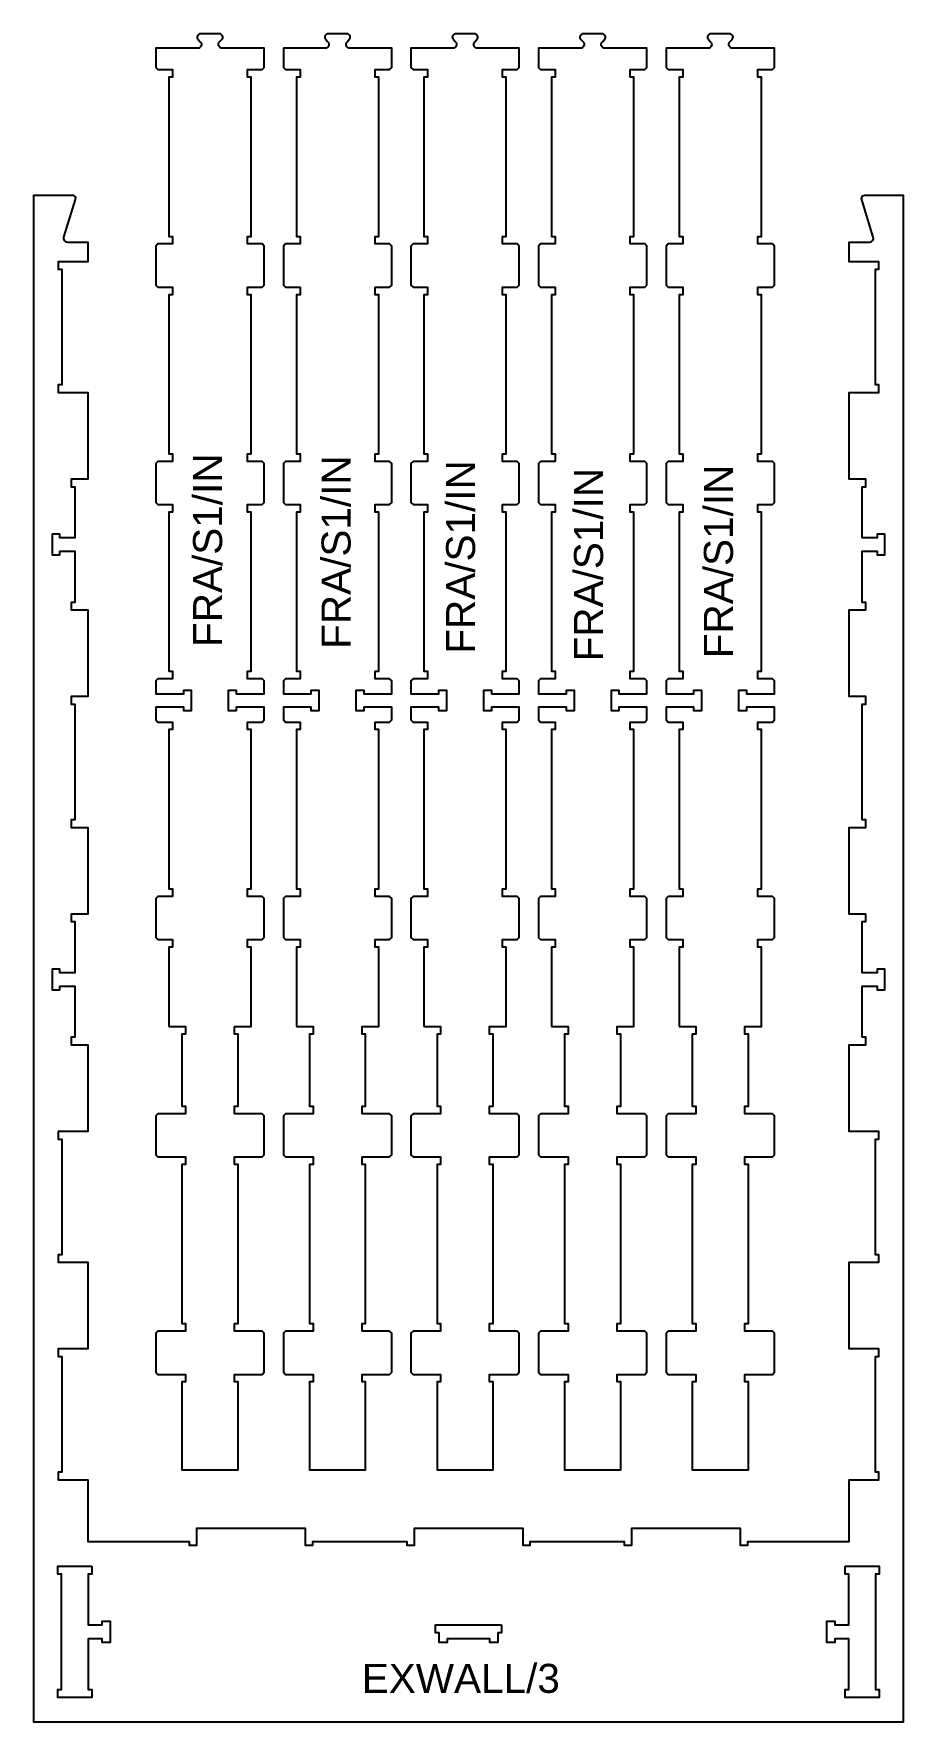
# Model space of a CAD drawing. Header units: millimetres. Extents: x 101 to 1300, y 97 to 2426.
import ezdxf

# ---------------------------------------------------------------- set-up
doc = ezdxf.new("R2010")
doc.units = ezdxf.units.MM
for name, color, linetype, true_color in [('1_ANYTOOL_1MMDEEP_INSIDE', 2, 'Continuous', 0xffff00), ('3_ANYTOOL_CUTTHROUGH_INSID', 4, 'Continuous', 0x00ffff), ('6_ANYTOOL_CUTTHROUGH_OUTSI', 5, 'Continuous', 0x0000ff)]:
    doc.layers.add(name, color=color, linetype=linetype, true_color=true_color)
doc.styles.add('textstyle11', font='standard')
doc.styles.add('textstyle12', font='standard')
doc.styles.add('textstyle13', font='standard')
doc.styles.add('textstyle14', font='standard')
doc.styles.add('textstyle15', font='standard')
doc.styles.add('textstyle16', font='standard')

msp = doc.modelspace()

# ---------------------------------------------------------------- linework, layer by layer
at = {"layer": '3_ANYTOOL_CUTTHROUGH_INSID'}
for points in [[(180.8, 311.8), (180.8, 300.8), (175.8, 300.8), (175.8, 230.8), (194.8, 230.8), (194.8, 235.8), (205.8, 235.8), (205.8, 206.8), (194.8, 206.8), (194.8, 211.8), (175.8, 211.8), (175.8, 141.8), (180.8, 141.8), (180.8, 130.8), (133.8, 130.8), (133.8, 141.8), (138.8, 141.8), (138.8, 300.8), (133.8, 300.8), (133.8, 311.8)], [(1219.8, 311.8), (1266.8, 311.8), (1266.8, 300.8), (1261.8, 300.8), (1261.8, 141.8), (1266.8, 141.8), (1266.8, 130.8), (1219.8, 130.8), (1219.8, 141.8), (1224.8, 141.8), (1224.8, 211.8), (1205.8, 211.8), (1205.8, 206.8), (1194.8, 206.8), (1194.8, 235.8), (1205.8, 235.8), (1205.8, 230.8), (1224.8, 230.8), (1224.8, 300.8), (1219.8, 300.8)], [(745.8, 230.8), (745.8, 219.8), (740.8, 219.8), (740.8, 206.8), (729.8, 206.8), (729.8, 211.8), (670.8, 211.8), (670.8, 206.8), (659.8, 206.8), (659.8, 219.8), (654.8, 219.8), (654.8, 230.8)]]:
    msp.add_lwpolyline(points, close=True, dxfattribs=at)
at = {"layer": '6_ANYTOOL_CUTTHROUGH_OUTSI'}
for points in [[(286.9, 1056.5), (309.9, 1056.5), (309.9, 1046), (304.9, 1046), (304.9, 946.5), (309.9, 946.5), (309.9, 936), (271.8, 936), (268.9, 933.2), (268.9, 879.4), (271.8, 876.5), (309.9, 876.5), (309.9, 866), (304.9, 866), (304.9, 646.5), (309.9, 646.5), (309.9, 636), (271.8, 636), (268.9, 633.2), (268.9, 579.4), (271.8, 576.5), (309.9, 576.5), (309.9, 566), (304.9, 566), (304.9, 445), (382.4, 445), (382.4, 566), (377.4, 566), (377.4, 576.5), (415.5, 576.5), (418.4, 579.4), (418.4, 633.2), (415.5, 636), (377.4, 636), (377.4, 646.5), (382.4, 646.5), (382.4, 866), (377.4, 866), (377.4, 876.5), (415.5, 876.5), (418.4, 879.4), (418.4, 933.2), (415.5, 936), (377.4, 936), (377.4, 946.5), (382.4, 946.5), (382.4, 1046), (377.4, 1046), (377.4, 1056.5), (400.4, 1056.5), (400.4, 1166), (395.4, 1166), (395.4, 1176.5), (415.5, 1176.5), (418.4, 1179.4), (418.4, 1233.2), (415.5, 1236), (395.4, 1236), (395.4, 1246.5), (400.4, 1246.5), (400.4, 1466), (395.4, 1466), (395.4, 1476.5), (415.5, 1476.5), (418.4, 1479.4), (418.4, 1497), (379.9, 1497), (379.9, 1492), (369.4, 1492), (369.4, 1520.5), (379.9, 1520.5), (379.9, 1515.5), (418.4, 1515.5), (418.4, 1533.2), (415.5, 1536), (395.4, 1536), (395.4, 1546.5), (400.4, 1546.5), (400.4, 1766), (395.4, 1766), (395.4, 1776.5), (415.5, 1776.5), (418.4, 1779.4), (418.4, 1833.2), (415.5, 1836), (395.4, 1836), (395.4, 1846.5), (400.4, 1846.5), (400.4, 2066), (395.4, 2066), (395.4, 2076.5), (415.5, 2076.5), (418.4, 2079.4), (418.4, 2133.2), (415.5, 2136), (395.4, 2136), (395.4, 2146.5), (400.4, 2146.5), (400.4, 2366), (395.4, 2366), (395.4, 2376.5), (415.5, 2376.5), (418.4, 2379.4), (418.4, 2406), (360.7, 2406, -0.668179), (357, 2415), (359.9, 2417.9, 0.668179), (356.6, 2426), (330.7, 2426, 0.668179), (327.4, 2417.9), (330.3, 2415, -0.668179), (326.6, 2406), (268.9, 2406), (268.9, 2379.4), (271.8, 2376.5), (291.9, 2376.5), (291.9, 2366), (286.9, 2366), (286.9, 2146.5), (291.9, 2146.5), (291.9, 2136), (271.8, 2136), (268.9, 2133.2), (268.9, 2079.4), (271.8, 2076.5), (291.9, 2076.5), (291.9, 2066), (286.9, 2066), (286.9, 1846.5), (291.9, 1846.5), (291.9, 1836), (271.8, 1836), (268.9, 1833.2), (268.9, 1779.4), (271.8, 1776.5), (291.9, 1776.5), (291.9, 1766), (286.9, 1766), (286.9, 1546.5), (291.9, 1546.5), (291.9, 1536), (271.8, 1536), (268.9, 1533.2), (268.9, 1515.5), (307.4, 1515.5), (307.4, 1520.5), (317.9, 1520.5), (317.9, 1492), (307.4, 1492), (307.4, 1497), (268.9, 1497), (268.9, 1479.4), (271.8, 1476.5), (291.9, 1476.5), (291.9, 1466), (286.9, 1466), (286.9, 1246.5), (291.9, 1246.5), (291.9, 1236), (271.8, 1236), (268.9, 1233.2), (268.9, 1179.4), (271.8, 1176.5), (291.9, 1176.5), (291.9, 1166), (286.9, 1166)], [(462.9, 1056.5), (485.9, 1056.5), (485.9, 1046), (480.9, 1046), (480.9, 946.5), (485.9, 946.5), (485.9, 936), (447.8, 936), (444.9, 933.2), (444.9, 879.4), (447.8, 876.5), (485.9, 876.5), (485.9, 866), (480.9, 866), (480.9, 646.5), (485.9, 646.5), (485.9, 636), (447.8, 636), (444.9, 633.2), (444.9, 579.4), (447.8, 576.5), (485.9, 576.5), (485.9, 566), (480.9, 566), (480.9, 445), (558.4, 445), (558.4, 566), (553.4, 566), (553.4, 576.5), (591.5, 576.5), (594.4, 579.4), (594.4, 633.2), (591.5, 636), (553.4, 636), (553.4, 646.5), (558.4, 646.5), (558.4, 866), (553.4, 866), (553.4, 876.5), (591.5, 876.5), (594.4, 879.4), (594.4, 933.2), (591.5, 936), (553.4, 936), (553.4, 946.5), (558.4, 946.5), (558.4, 1046), (553.4, 1046), (553.4, 1056.5), (576.4, 1056.5), (576.4, 1166), (571.4, 1166), (571.4, 1176.5), (591.5, 1176.5), (594.4, 1179.4), (594.4, 1233.2), (591.5, 1236), (571.4, 1236), (571.4, 1246.5), (576.4, 1246.5), (576.4, 1466), (571.4, 1466), (571.4, 1476.5), (591.5, 1476.5), (594.4, 1479.4), (594.4, 1497), (555.9, 1497), (555.9, 1492), (545.4, 1492), (545.4, 1520.5), (555.9, 1520.5), (555.9, 1515.5), (594.4, 1515.5), (594.4, 1533.2), (591.5, 1536), (571.4, 1536), (571.4, 1546.5), (576.4, 1546.5), (576.4, 1766), (571.4, 1766), (571.4, 1776.5), (591.5, 1776.5), (594.4, 1779.4), (594.4, 1833.2), (591.5, 1836), (571.4, 1836), (571.4, 1846.5), (576.4, 1846.5), (576.4, 2066), (571.4, 2066), (571.4, 2076.5), (591.5, 2076.5), (594.4, 2079.4), (594.4, 2133.2), (591.5, 2136), (571.4, 2136), (571.4, 2146.5), (576.4, 2146.5), (576.4, 2366), (571.4, 2366), (571.4, 2376.5), (591.5, 2376.5), (594.4, 2379.4), (594.4, 2406), (536.7, 2406, -0.668179), (533, 2415), (535.9, 2417.9, 0.668179), (532.6, 2426), (506.7, 2426, 0.668179), (503.4, 2417.9), (506.3, 2415, -0.668179), (502.6, 2406), (444.9, 2406), (444.9, 2379.4), (447.8, 2376.5), (467.9, 2376.5), (467.9, 2366), (462.9, 2366), (462.9, 2146.5), (467.9, 2146.5), (467.9, 2136), (447.8, 2136), (444.9, 2133.2), (444.9, 2079.4), (447.8, 2076.5), (467.9, 2076.5), (467.9, 2066), (462.9, 2066), (462.9, 1846.5), (467.9, 1846.5), (467.9, 1836), (447.8, 1836), (444.9, 1833.2), (444.9, 1779.4), (447.8, 1776.5), (467.9, 1776.5), (467.9, 1766), (462.9, 1766), (462.9, 1546.5), (467.9, 1546.5), (467.9, 1536), (447.8, 1536), (444.9, 1533.2), (444.9, 1515.5), (483.4, 1515.5), (483.4, 1520.5), (493.9, 1520.5), (493.9, 1492), (483.4, 1492), (483.4, 1497), (444.9, 1497), (444.9, 1479.4), (447.8, 1476.5), (467.9, 1476.5), (467.9, 1466), (462.9, 1466), (462.9, 1246.5), (467.9, 1246.5), (467.9, 1236), (447.8, 1236), (444.9, 1233.2), (444.9, 1179.4), (447.8, 1176.5), (467.9, 1176.5), (467.9, 1166), (462.9, 1166)], [(638.9, 1056.5), (661.9, 1056.5), (661.9, 1046), (656.9, 1046), (656.9, 946.5), (661.9, 946.5), (661.9, 936), (623.8, 936), (620.9, 933.2), (620.9, 879.4), (623.8, 876.5), (661.9, 876.5), (661.9, 866), (656.9, 866), (656.9, 646.5), (661.9, 646.5), (661.9, 636), (623.8, 636), (620.9, 633.2), (620.9, 579.4), (623.8, 576.5), (661.9, 576.5), (661.9, 566), (656.9, 566), (656.9, 445), (734.4, 445), (734.4, 566), (729.4, 566), (729.4, 576.5), (767.5, 576.5), (770.4, 579.4), (770.4, 633.2), (767.5, 636), (729.4, 636), (729.4, 646.5), (734.4, 646.5), (734.4, 866), (729.4, 866), (729.4, 876.5), (767.5, 876.5), (770.4, 879.4), (770.4, 933.2), (767.5, 936), (729.4, 936), (729.4, 946.5), (734.4, 946.5), (734.4, 1046), (729.4, 1046), (729.4, 1056.5), (752.4, 1056.5), (752.4, 1166), (747.4, 1166), (747.4, 1176.5), (767.5, 1176.5), (770.4, 1179.4), (770.4, 1233.2), (767.5, 1236), (747.4, 1236), (747.4, 1246.5), (752.4, 1246.5), (752.4, 1466), (747.4, 1466), (747.4, 1476.5), (767.5, 1476.5), (770.4, 1479.4), (770.4, 1497), (731.9, 1497), (731.9, 1492), (721.4, 1492), (721.4, 1520.5), (731.9, 1520.5), (731.9, 1515.5), (770.4, 1515.5), (770.4, 1533.2), (767.5, 1536), (747.4, 1536), (747.4, 1546.5), (752.4, 1546.5), (752.4, 1766), (747.4, 1766), (747.4, 1776.5), (767.5, 1776.5), (770.4, 1779.4), (770.4, 1833.2), (767.5, 1836), (747.4, 1836), (747.4, 1846.5), (752.4, 1846.5), (752.4, 2066), (747.4, 2066), (747.4, 2076.5), (767.5, 2076.5), (770.4, 2079.4), (770.4, 2133.2), (767.5, 2136), (747.4, 2136), (747.4, 2146.5), (752.4, 2146.5), (752.4, 2366), (747.4, 2366), (747.4, 2376.5), (767.5, 2376.5), (770.4, 2379.4), (770.4, 2406), (712.7, 2406, -0.668179), (709, 2415), (711.9, 2417.9, 0.668179), (708.6, 2426), (682.7, 2426, 0.668179), (679.4, 2417.9), (682.3, 2415, -0.668179), (678.6, 2406), (620.9, 2406), (620.9, 2379.4), (623.8, 2376.5), (643.9, 2376.5), (643.9, 2366), (638.9, 2366), (638.9, 2146.5), (643.9, 2146.5), (643.9, 2136), (623.8, 2136), (620.9, 2133.2), (620.9, 2079.4), (623.8, 2076.5), (643.9, 2076.5), (643.9, 2066), (638.9, 2066), (638.9, 1846.5), (643.9, 1846.5), (643.9, 1836), (623.8, 1836), (620.9, 1833.2), (620.9, 1779.4), (623.8, 1776.5), (643.9, 1776.5), (643.9, 1766), (638.9, 1766), (638.9, 1546.5), (643.9, 1546.5), (643.9, 1536), (623.8, 1536), (620.9, 1533.2), (620.9, 1515.5), (659.4, 1515.5), (659.4, 1520.5), (669.9, 1520.5), (669.9, 1492), (659.4, 1492), (659.4, 1497), (620.9, 1497), (620.9, 1479.4), (623.8, 1476.5), (643.9, 1476.5), (643.9, 1466), (638.9, 1466), (638.9, 1246.5), (643.9, 1246.5), (643.9, 1236), (623.8, 1236), (620.9, 1233.2), (620.9, 1179.4), (623.8, 1176.5), (643.9, 1176.5), (643.9, 1166), (638.9, 1166)], [(814.9, 1056.5), (837.9, 1056.5), (837.9, 1046), (832.9, 1046), (832.9, 946.5), (837.9, 946.5), (837.9, 936), (799.8, 936), (796.9, 933.2), (796.9, 879.4), (799.8, 876.5), (837.9, 876.5), (837.9, 866), (832.9, 866), (832.9, 646.5), (837.9, 646.5), (837.9, 636), (799.8, 636), (796.9, 633.2), (796.9, 579.4), (799.8, 576.5), (837.9, 576.5), (837.9, 566), (832.9, 566), (832.9, 445), (910.4, 445), (910.4, 566), (905.4, 566), (905.4, 576.5), (943.5, 576.5), (946.4, 579.4), (946.4, 633.2), (943.5, 636), (905.4, 636), (905.4, 646.5), (910.4, 646.5), (910.4, 866), (905.4, 866), (905.4, 876.5), (943.5, 876.5), (946.4, 879.4), (946.4, 933.2), (943.5, 936), (905.4, 936), (905.4, 946.5), (910.4, 946.5), (910.4, 1046), (905.4, 1046), (905.4, 1056.5), (928.4, 1056.5), (928.4, 1166), (923.4, 1166), (923.4, 1176.5), (943.5, 1176.5), (946.4, 1179.4), (946.4, 1233.2), (943.5, 1236), (923.4, 1236), (923.4, 1246.5), (928.4, 1246.5), (928.4, 1466), (923.4, 1466), (923.4, 1476.5), (943.5, 1476.5), (946.4, 1479.4), (946.4, 1497), (907.9, 1497), (907.9, 1492), (897.4, 1492), (897.4, 1520.5), (907.9, 1520.5), (907.9, 1515.5), (946.4, 1515.5), (946.4, 1533.2), (943.5, 1536), (923.4, 1536), (923.4, 1546.5), (928.4, 1546.5), (928.4, 1766), (923.4, 1766), (923.4, 1776.5), (943.5, 1776.5), (946.4, 1779.4), (946.4, 1833.2), (943.5, 1836), (923.4, 1836), (923.4, 1846.5), (928.4, 1846.5), (928.4, 2066), (923.4, 2066), (923.4, 2076.5), (943.5, 2076.5), (946.4, 2079.4), (946.4, 2133.2), (943.5, 2136), (923.4, 2136), (923.4, 2146.5), (928.4, 2146.5), (928.4, 2366), (923.4, 2366), (923.4, 2376.5), (943.5, 2376.5), (946.4, 2379.4), (946.4, 2406), (888.7, 2406, -0.668179), (885, 2415), (887.9, 2417.9, 0.668179), (884.6, 2426), (858.7, 2426, 0.668179), (855.4, 2417.9), (858.3, 2415, -0.668179), (854.6, 2406), (796.9, 2406), (796.9, 2379.4), (799.8, 2376.5), (819.9, 2376.5), (819.9, 2366), (814.9, 2366), (814.9, 2146.5), (819.9, 2146.5), (819.9, 2136), (799.8, 2136), (796.9, 2133.2), (796.9, 2079.4), (799.8, 2076.5), (819.9, 2076.5), (819.9, 2066), (814.9, 2066), (814.9, 1846.5), (819.9, 1846.5), (819.9, 1836), (799.8, 1836), (796.9, 1833.2), (796.9, 1779.4), (799.8, 1776.5), (819.9, 1776.5), (819.9, 1766), (814.9, 1766), (814.9, 1546.5), (819.9, 1546.5), (819.9, 1536), (799.8, 1536), (796.9, 1533.2), (796.9, 1515.5), (835.4, 1515.5), (835.4, 1520.5), (845.9, 1520.5), (845.9, 1492), (835.4, 1492), (835.4, 1497), (796.9, 1497), (796.9, 1479.4), (799.8, 1476.5), (819.9, 1476.5), (819.9, 1466), (814.9, 1466), (814.9, 1246.5), (819.9, 1246.5), (819.9, 1236), (799.8, 1236), (796.9, 1233.2), (796.9, 1179.4), (799.8, 1176.5), (819.9, 1176.5), (819.9, 1166), (814.9, 1166)], [(990.9, 1056.5), (1013.9, 1056.5), (1013.9, 1046), (1008.9, 1046), (1008.9, 946.5), (1013.9, 946.5), (1013.9, 936), (975.8, 936), (972.9, 933.2), (972.9, 879.4), (975.8, 876.5), (1013.9, 876.5), (1013.9, 866), (1008.9, 866), (1008.9, 646.5), (1013.9, 646.5), (1013.9, 636), (975.8, 636), (972.9, 633.2), (972.9, 579.4), (975.8, 576.5), (1013.9, 576.5), (1013.9, 566), (1008.9, 566), (1008.9, 445), (1086.4, 445), (1086.4, 566), (1081.4, 566), (1081.4, 576.5), (1119.5, 576.5), (1122.4, 579.4), (1122.4, 633.2), (1119.5, 636), (1081.4, 636), (1081.4, 646.5), (1086.4, 646.5), (1086.4, 866), (1081.4, 866), (1081.4, 876.5), (1119.5, 876.5), (1122.4, 879.4), (1122.4, 933.2), (1119.5, 936), (1081.4, 936), (1081.4, 946.5), (1086.4, 946.5), (1086.4, 1046), (1081.4, 1046), (1081.4, 1056.5), (1104.4, 1056.5), (1104.4, 1166), (1099.4, 1166), (1099.4, 1176.5), (1119.5, 1176.5), (1122.4, 1179.4), (1122.4, 1233.2), (1119.5, 1236), (1099.4, 1236), (1099.4, 1246.5), (1104.4, 1246.5), (1104.4, 1466), (1099.4, 1466), (1099.4, 1476.5), (1119.5, 1476.5), (1122.4, 1479.4), (1122.4, 1497), (1083.9, 1497), (1083.9, 1492), (1073.4, 1492), (1073.4, 1520.5), (1083.9, 1520.5), (1083.9, 1515.5), (1122.4, 1515.5), (1122.4, 1533.2), (1119.5, 1536), (1099.4, 1536), (1099.4, 1546.5), (1104.4, 1546.5), (1104.4, 1766), (1099.4, 1766), (1099.4, 1776.5), (1119.5, 1776.5), (1122.4, 1779.4), (1122.4, 1833.2), (1119.5, 1836), (1099.4, 1836), (1099.4, 1846.5), (1104.4, 1846.5), (1104.4, 2066), (1099.4, 2066), (1099.4, 2076.5), (1119.5, 2076.5), (1122.4, 2079.4), (1122.4, 2133.2), (1119.5, 2136), (1099.4, 2136), (1099.4, 2146.5), (1104.4, 2146.5), (1104.4, 2366), (1099.4, 2366), (1099.4, 2376.5), (1119.5, 2376.5), (1122.4, 2379.4), (1122.4, 2406), (1064.7, 2406, -0.668179), (1061, 2415), (1063.9, 2417.9, 0.668179), (1060.6, 2426), (1034.7, 2426, 0.668179), (1031.4, 2417.9), (1034.3, 2415, -0.668179), (1030.6, 2406), (972.9, 2406), (972.9, 2379.4), (975.8, 2376.5), (995.9, 2376.5), (995.9, 2366), (990.9, 2366), (990.9, 2146.5), (995.9, 2146.5), (995.9, 2136), (975.8, 2136), (972.9, 2133.2), (972.9, 2079.4), (975.8, 2076.5), (995.9, 2076.5), (995.9, 2066), (990.9, 2066), (990.9, 1846.5), (995.9, 1846.5), (995.9, 1836), (975.8, 1836), (972.9, 1833.2), (972.9, 1779.4), (975.8, 1776.5), (995.9, 1776.5), (995.9, 1766), (990.9, 1766), (990.9, 1546.5), (995.9, 1546.5), (995.9, 1536), (975.8, 1536), (972.9, 1533.2), (972.9, 1515.5), (1011.4, 1515.5), (1011.4, 1520.5), (1021.9, 1520.5), (1021.9, 1492), (1011.4, 1492), (1011.4, 1497), (972.9, 1497), (972.9, 1479.4), (975.8, 1476.5), (995.9, 1476.5), (995.9, 1466), (990.9, 1466), (990.9, 1246.5), (995.9, 1246.5), (995.9, 1236), (975.8, 1236), (972.9, 1233.2), (972.9, 1179.4), (975.8, 1176.5), (995.9, 1176.5), (995.9, 1166), (990.9, 1166)]]:
    msp.add_lwpolyline(points, format="xyb", close=True, dxfattribs=at)
msp.add_lwpolyline([(1247.1, 2203.3), (1300.1, 2203.3), (1300.1, 96.6), (100.6, 96.6), (100.6, 2203.3), (155, 2203.3), (158.1, 2200.8), (157.8, 2197.5), (141.8, 2145.4), (141.7, 2142.9), (142.7, 2140.6), (144.6, 2138.9), (147.1, 2138.3), (175.1, 2138.3), (175.1, 2111.6), (134.1, 2111.6), (134.1, 2101.1), (139.1, 2101.1), (139.1, 1941.6), (134.1, 1941.6), (134.1, 1931.1), (175.1, 1931.1), (175.1, 1811.6), (152.1, 1811.6), (152.1, 1801.1), (157.1, 1801.1), (157.1, 1730.6), (136.6, 1730.6), (136.6, 1735.6), (126.1, 1735.6), (126.1, 1707.1), (136.6, 1707.1), (136.6, 1712.1), (157.1, 1712.1), (157.1, 1641.6), (152.1, 1641.6), (152.1, 1631.1), (175.1, 1631.1), (175.1, 1511.6), (152.1, 1511.6), (152.1, 1501.1), (157.1, 1501.1), (157.1, 1341.6), (152.1, 1341.6), (152.1, 1331.1), (175.1, 1331.1), (175.1, 1211.6), (152.1, 1211.6), (152.1, 1201.1), (157.1, 1201.1), (157.1, 1130.6), (136.6, 1130.6), (136.6, 1135.6), (126.1, 1135.6), (126.1, 1107.1), (136.6, 1107.1), (136.6, 1112.1), (157.1, 1112.1), (157.1, 1041.6), (152.1, 1041.6), (152.1, 1031.1), (175.1, 1031.1), (175.1, 911.6), (134.1, 911.6), (134.1, 901.1), (139.1, 901.1), (139.1, 741.6), (134.1, 741.6), (134.1, 731.1), (175.1, 731.1), (175.1, 611.6), (134.1, 611.6), (134.1, 601.1), (139.1, 601.1), (139.1, 441.6), (134.1, 441.6), (134.1, 431.1), (175.1, 431.1), (175.1, 346.1), (315.1, 346.1), (315.1, 341.1), (325.6, 341.1), (325.6, 364.1), (475.1, 364.1), (475.1, 341.1), (485.6, 341.1), (485.6, 346.1), (615.1, 346.1), (615.1, 341.1), (625.6, 341.1), (625.6, 364.1), (775.1, 364.1), (775.1, 341.1), (785.6, 341.1), (785.6, 346.1), (915.1, 346.1), (915.1, 341.1), (925.6, 341.1), (925.6, 364.1), (1075.1, 364.1), (1075.1, 341.1), (1085.6, 341.1), (1085.6, 346.1), (1225.6, 346.1), (1225.6, 431.1), (1266.6, 431.1), (1266.6, 441.6), (1261.6, 441.6), (1261.6, 601.1), (1266.6, 601.1), (1266.6, 611.6), (1225.6, 611.6), (1225.6, 731.1), (1266.6, 731.1), (1266.6, 741.6), (1261.6, 741.6), (1261.6, 901.1), (1266.6, 901.1), (1266.6, 911.6), (1225.6, 911.6), (1225.6, 1031.1), (1248.6, 1031.1), (1248.6, 1041.6), (1243.6, 1041.6), (1243.6, 1112.1), (1264.1, 1112.1), (1264.1, 1107.1), (1274.6, 1107.1), (1274.6, 1135.6), (1264.1, 1135.6), (1264.1, 1130.6), (1243.6, 1130.6), (1243.6, 1201.1), (1248.6, 1201.1), (1248.6, 1211.6), (1225.6, 1211.6), (1225.6, 1331.1), (1248.6, 1331.1), (1248.6, 1341.6), (1243.6, 1341.6), (1243.6, 1501.1), (1248.6, 1501.1), (1248.6, 1511.6), (1225.6, 1511.6), (1225.6, 1631.1), (1248.6, 1631.1), (1248.6, 1641.6), (1243.6, 1641.6), (1243.6, 1712.1), (1264.1, 1712.1), (1264.1, 1707.1), (1274.6, 1707.1), (1274.6, 1735.6), (1264.1, 1735.6), (1264.1, 1730.6), (1243.6, 1730.6), (1243.6, 1801.1), (1248.6, 1801.1), (1248.6, 1811.6), (1225.6, 1811.6), (1225.6, 1931.1), (1266.6, 1931.1), (1266.6, 1941.6), (1261.6, 1941.6), (1261.6, 2101.1), (1266.6, 2101.1), (1266.6, 2111.6), (1225.6, 2111.6), (1225.6, 2138.3), (1253.6, 2138.3), (1256, 2138.9), (1258, 2140.6), (1259, 2142.9), (1258.8, 2145.4), (1242.4, 2198.9), (1243.9, 2202.6)], close=True, dxfattribs=at)

# ---------------------------------------------------------------- texts
at = {"layer": '1_ANYTOOL_1MMDEEP_INSIDE', "char_height": 40, "width": 295.663, "attachment_point": 1, "rotation": 90}
for insert, style in [((320.4, 1580), 'textstyle13'), ((497.6, 1577.4), 'textstyle14'), ((669.4, 1570.7), 'textstyle15'), ((845.9, 1560.1), 'textstyle16'), ((1025.1, 1564.5), 'textstyle11')]:
    msp.add_mtext('\\fArial;FRA/S1/IN', dxfattribs=dict(at, insert=insert, style=style))
at = {"layer": '1_ANYTOOL_1MMDEEP_INSIDE', "insert": (553.1, 177.1), "char_height": 40, "width": 304.096, "attachment_point": 1, "style": 'textstyle12'}
msp.add_mtext('\\fArial;EXWALL/3', dxfattribs=at)

doc.saveas('drawing.dxf')
